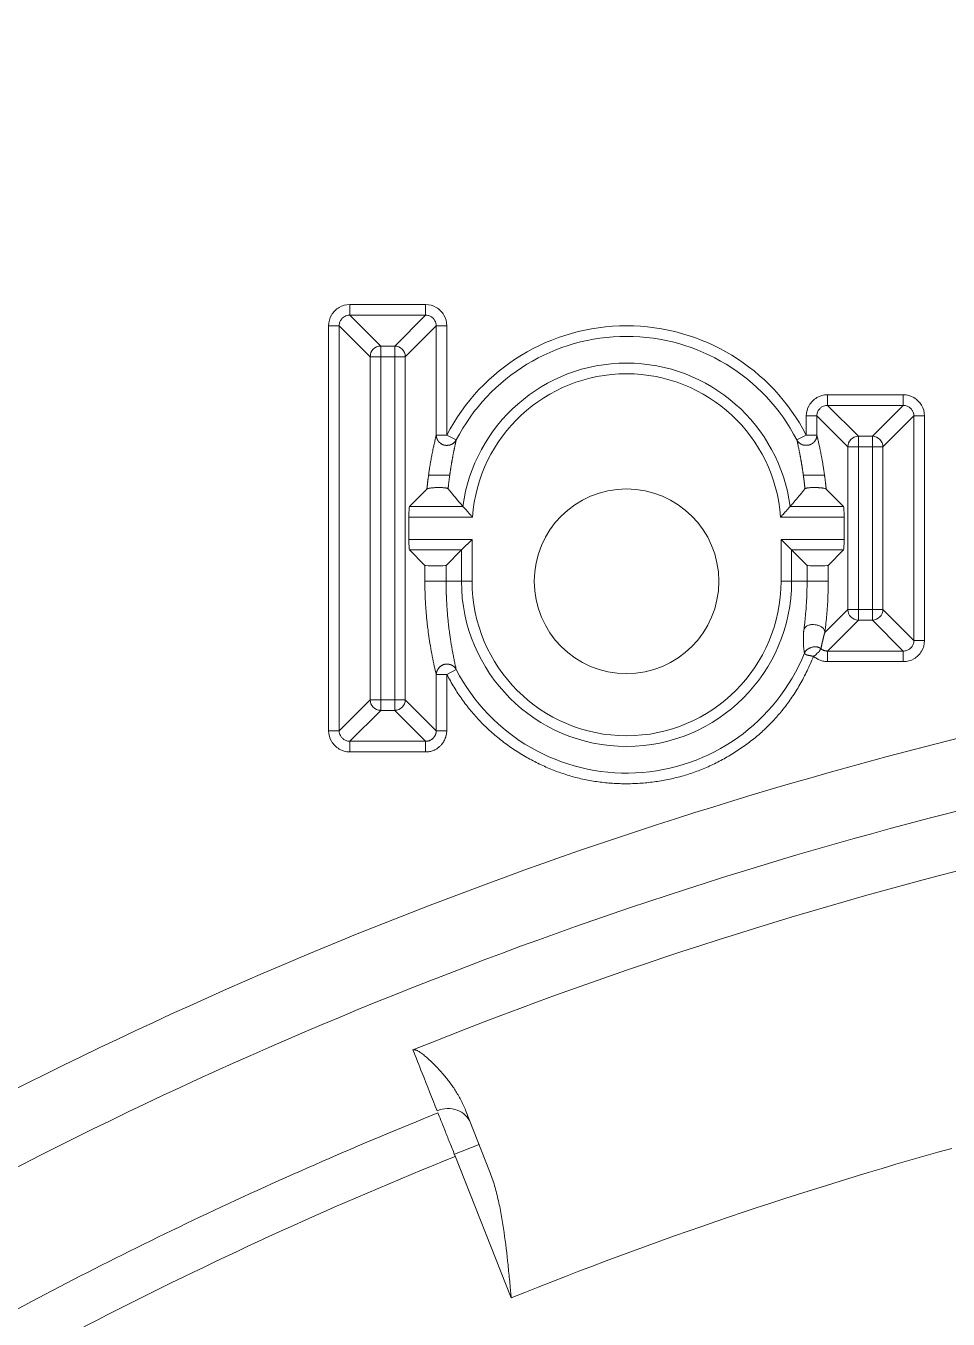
# Model space of a CAD drawing. Header units: millimetres. Extents: x 559 to 1112, y 323 to 643.
# Drawn here: x 680.6 to 698.08, y 559.69 to 584.2 of the extents above; entities that cross this region are included whole.
import ezdxf

# ---------------------------------------------------------------- set-up
doc = ezdxf.new("R2010")
doc.units = ezdxf.units.MM
doc.layers.add('core', color=7, linetype='Continuous', lineweight=20)

msp = doc.modelspace()

# ---------------------------------------------------------------- linework, layer by layer
at = {"layer": 'core', "lineweight": 13}
for p, q in [((686.738, 578.918), (686.738, 578.718)), ((688.175, 578.918), (686.738, 578.918)), ((686.738, 578.718), (687.324, 578.131)), ((686.738, 578.718), (688.175, 578.718)), ((687.589, 578.131), (688.175, 578.718)), ((686.336, 578.517), (686.336, 570.842)), ((687.123, 577.93), (686.537, 578.517)), ((686.537, 570.842), (686.537, 578.517)), ((688.376, 578.517), (687.79, 577.93)), ((688.376, 578.517), (688.376, 576.445)), ((688.577, 578.517), (688.376, 578.517)), ((688.577, 576.445), (688.577, 578.517)), ((687.324, 577.93), (687.324, 578.131)), ((687.589, 578.131), (687.324, 578.131)), ((687.589, 577.93), (687.589, 578.131)), ((687.123, 577.93), (687.324, 577.93)), ((687.123, 577.93), (687.123, 571.428)), ((687.324, 577.93), (687.589, 577.93)), ((687.324, 571.428), (687.324, 577.93)), ((687.589, 577.93), (687.79, 577.93)), ((687.589, 577.93), (687.589, 571.428)), ((687.79, 571.428), (687.79, 577.93)), ((695.792, 577.208), (695.792, 577.007)), ((697.229, 577.208), (695.792, 577.208)), ((695.792, 577.007), (696.378, 576.421)), ((695.792, 577.007), (697.229, 577.007)), ((696.643, 576.421), (697.229, 577.007)), ((695.39, 576.806), (695.39, 576.445)), ((696.177, 576.22), (695.591, 576.806)), ((695.591, 576.445), (695.591, 576.806)), ((697.43, 576.806), (696.844, 576.22)), ((697.43, 576.806), (697.43, 572.552)), ((697.631, 576.806), (697.43, 576.806)), ((697.631, 572.552), (697.631, 576.806)), ((688.577, 576.445), (688.376, 576.445)), ((688.755, 576.352), (688.577, 576.445)), ((695.211, 576.352), (695.39, 576.445)), ((695.591, 576.445), (695.39, 576.445)), ((696.378, 576.22), (696.378, 576.421)), ((696.643, 576.421), (696.378, 576.421)), ((696.643, 576.22), (696.643, 576.421)), ((696.177, 576.22), (696.378, 576.22)), ((696.177, 576.22), (696.177, 573.139)), ((696.378, 573.139), (696.378, 576.22)), ((696.378, 576.22), (696.643, 576.22)), ((696.643, 576.22), (696.643, 573.139)), ((696.643, 576.22), (696.844, 576.22)), ((696.844, 573.139), (696.844, 576.22)), ((687.869, 575.092), (688.199, 575.422)), ((696.098, 575.092), (695.768, 575.422)), ((688.882, 575.092), (687.869, 575.092)), ((696.098, 575.092), (695.085, 575.092)), ((687.859, 574.891), (689.063, 574.891)), ((687.859, 574.468), (687.859, 574.891)), ((694.903, 574.891), (696.108, 574.891)), ((696.108, 574.468), (696.108, 574.891)), ((689.056, 574.468), (687.859, 574.468)), ((688.855, 574.267), (689.056, 574.468)), ((689.056, 574.468), (689.056, 573.673)), ((694.911, 573.673), (694.911, 574.468)), ((694.911, 574.468), (695.112, 574.267)), ((696.108, 574.468), (694.911, 574.468)), ((687.869, 574.267), (688.855, 574.267)), ((687.869, 574.267), (688.161, 573.975)), ((688.855, 574.267), (688.563, 573.975)), ((688.855, 574.267), (688.855, 573.673)), ((695.112, 573.673), (695.112, 574.267)), ((695.112, 574.267), (695.404, 573.975)), ((695.112, 574.267), (696.098, 574.267)), ((696.098, 574.267), (695.806, 573.975)), ((688.161, 573.975), (688.161, 573.673)), ((688.563, 573.673), (688.563, 573.975)), ((695.404, 573.975), (695.404, 573.673)), ((695.806, 573.673), (695.806, 573.975)), ((688.855, 573.673), (688.563, 573.673)), ((689.056, 573.673), (688.855, 573.673)), ((695.112, 573.673), (694.911, 573.673)), ((695.404, 573.673), (695.112, 573.673)), ((695.741, 572.702), (696.177, 573.139)), ((696.378, 573.139), (696.177, 573.139)), ((696.643, 573.139), (696.378, 573.139)), ((696.378, 573.139), (696.378, 572.938)), ((696.643, 573.139), (696.844, 573.139)), ((696.643, 573.139), (696.643, 572.938)), ((696.844, 573.139), (697.43, 572.552)), ((696.378, 572.938), (695.792, 572.351)), ((696.378, 572.938), (696.643, 572.938)), ((697.229, 572.351), (696.643, 572.938)), ((697.229, 572.351), (695.792, 572.351)), ((697.229, 572.15), (697.229, 572.351)), ((695.792, 572.15), (697.229, 572.15)), ((688.376, 571.908), (688.376, 570.842)), ((688.577, 571.908), (688.376, 571.908)), ((688.755, 572), (688.577, 571.908)), ((688.577, 570.842), (688.577, 571.908)), ((686.537, 570.842), (687.123, 571.428)), ((687.324, 571.428), (687.123, 571.428)), ((687.589, 571.428), (687.324, 571.428)), ((687.324, 571.227), (687.324, 571.428)), ((687.589, 571.428), (687.79, 571.428)), ((687.589, 571.428), (687.589, 571.227)), ((687.79, 571.428), (688.376, 570.842)), ((687.324, 571.227), (686.738, 570.641)), ((687.324, 571.227), (687.589, 571.227)), ((688.175, 570.641), (687.589, 571.227)), ((686.336, 570.842), (686.537, 570.842)), ((686.738, 570.641), (688.175, 570.641)), ((688.376, 570.842), (688.577, 570.842)), ((686.738, 570.44), (688.175, 570.44)), ((689.388, 562.494), (688.932, 563.647)), ((689.188, 562.999), (688.72, 562.814)), ((689.797, 560.092), (688.728, 562.794))]:
    msp.add_line(p, q, dxfattribs=at)
msp.add_circle((691.983, 573.673), 1.75, dxfattribs=at)
for centre, radius, start, end in [((719.145, 493.318), 100.6, 102.90589, 234.03401), ((719.145, 493.318), 100.175, 102.90589, 234.02621), ((719.145, 493.318), 99.403, 102.30628, 234.05643), ((719.145, 493.318), 99.101, 102.30628, 234.08425), ((719.145, 493.318), 99.011, 102.22118, 234.09442), ((691.983, 574.679), 3.837, 27.3962, 152.6038), ((691.983, 574.679), 3.636, 27.3969, 152.6038), ((691.983, 574.679), 3.129, 7.5744, 172.4256), ((691.983, 574.679), 2.928, 4.1421, 175.8579), ((691.983, 573.673), 3.129, 180, 360), ((691.983, 573.673), 2.928, 180, 0), ((691.983, 573.673), 3.636, 207.3962, 338.0264), ((719.145, 487.282), 85.99, 102.44405, 118.64382), ((719.145, 487.282), 84.657, 103.18186, 119.11912), ((719.145, 487.282), 83.558, 103.99367, 111.93272), ((719.145, 487.282), 81.386, 111.93998, 122.1306), ((719.145, 487.282), 78.503, 105.51098, 111.95309)]:
    msp.add_arc(centre, radius, start, end, dxfattribs=at)
for centre, major_axis, ratio, start_param, end_param in [((687.324, 577.93), (-0.142, -0.142), 0.997265, 3.92836, 5.496418), ((687.589, 577.93), (-0.142, 0.142), 0.997265, 3.92836, 5.496418), ((696.378, 576.22), (-0.142, -0.142), 0.997265, 3.92836, 5.496418), ((696.643, 576.22), (-0.142, 0.142), 0.997265, 3.92836, 5.496418), ((687.869, 574.891), (0, 0.201), 0.052408, 0.05236, 1.570796), ((696.097, 574.891), (0, 0.201), 0.052408, 4.712389, 6.230825), ((687.869, 574.468), (0, 0.201), 0.052408, 1.570796, 3.089233), ((696.097, 574.468), (0, 0.201), 0.052408, 3.193953, 4.712389), ((688.362, 573.975), (0.201, 0), 0.052408, 3.193953, 6.230825), ((695.605, 573.975), (0.201, 0), 0.052408, 3.193953, 6.230825), ((696.378, 573.139), (0.142, -0.142), 0.997265, 3.92836, 5.496418), ((696.643, 573.139), (0.142, 0.142), 0.997265, 3.92836, 5.496418), ((687.324, 571.428), (0.142, -0.142), 0.997265, 3.92836, 5.496418), ((687.589, 571.428), (0.142, 0.142), 0.997265, 3.92836, 5.496418), ((688.557, 563.227), (-0.468, -0.185), 0.882944, 3.141581, 4.717761)]:
    msp.add_ellipse(centre, major_axis=major_axis, ratio=ratio, start_param=start_param, end_param=end_param, dxfattribs=at)
for points, degree in [([(686.336, 578.517), (686.336, 578.593), (686.373, 578.725), (686.529, 578.881), (686.661, 578.918), (686.738, 578.918)], 3), ([(688.175, 578.918), (688.251, 578.918), (688.384, 578.881), (688.539, 578.726), (688.577, 578.593), (688.577, 578.517)], 3), ([(695.39, 576.806), (695.39, 576.883), (695.427, 577.015), (695.583, 577.17), (695.715, 577.208), (695.792, 577.208)], 3), ([(697.229, 577.208), (697.305, 577.208), (697.438, 577.171), (697.593, 577.015), (697.631, 576.883), (697.631, 576.806)], 3), ([(688.199, 575.422), (688.212, 575.552), (688.231, 575.685)], 2), ([(695.736, 575.683), (695.754, 575.552), (695.768, 575.422)], 2), ([(688.601, 575.427), (688.691, 575.315), (688.784, 575.203), (688.882, 575.092)], 3), ([(695.085, 575.092), (695.117, 575.129), (695.181, 575.203), (695.274, 575.314), (695.335, 575.389), (695.365, 575.427)], 3), ([(688.563, 573.673), (688.561, 573.673), (688.548, 573.673), (688.5, 573.673), (688.432, 573.673), (688.362, 573.673), (688.291, 573.673), (688.224, 573.673), (688.174, 573.673), (688.162, 573.673), (688.161, 573.673)], 3), ([(695.792, 572.15), (695.792, 572.176), (695.792, 572.225), (695.792, 572.29), (695.792, 572.338), (695.792, 572.35), (695.792, 572.351)], 3), ([(697.631, 572.552), (697.631, 572.476), (697.593, 572.343), (697.438, 572.188), (697.306, 572.15), (697.229, 572.15)], 3), ([(695.527, 572.25), (695.545, 572.236), (695.584, 572.209), (695.651, 572.177), (695.722, 572.156), (695.769, 572.15), (695.792, 572.15)], 3), ([(686.738, 570.44), (686.661, 570.44), (686.529, 570.478), (686.373, 570.633), (686.336, 570.765), (686.336, 570.842)], 3), ([(688.407, 563.599), (686.933, 563.005), (684.019, 561.732), (679.766, 559.573), (675.646, 557.171), (671.671, 554.535), (667.856, 551.672), (664.213, 548.594), (660.754, 545.31), (657.492, 541.83), (654.436, 538.168), (651.598, 534.335), (648.986, 530.344), (646.61, 526.209), (644.477, 521.943), (642.595, 517.56), (640.97, 513.076), (640.062, 510.029), (639.652, 508.493)], 3)]:
    msp.add_open_spline(points, degree=degree, dxfattribs=at)
for points, degree, knots in [([(686.537, 578.517), (686.537, 578.53), (686.54, 578.565), (686.56, 578.617), (686.597, 578.664), (686.64, 578.695), (686.684, 578.712), (686.717, 578.717), (686.734, 578.718), (686.738, 578.718)], 3, [0, 0, 0, 0, 0.128197, 0.333443, 0.521283, 0.688955, 0.836045, 0.965439, 1, 1, 1, 1]), ([(688.175, 578.718), (688.189, 578.718), (688.224, 578.714), (688.276, 578.694), (688.323, 578.657), (688.353, 578.614), (688.37, 578.57), (688.375, 578.538), (688.376, 578.52), (688.376, 578.517)], 3, [0, 0, 0, 0, 0.128197, 0.333443, 0.521283, 0.688955, 0.836045, 0.965439, 1, 1, 1, 1]), ([(695.591, 576.806), (695.591, 576.82), (695.594, 576.855), (695.614, 576.907), (695.651, 576.954), (695.694, 576.985), (695.738, 577.002), (695.771, 577.007), (695.788, 577.007), (695.792, 577.007)], 3, [0, 0, 0, 0, 0.128197, 0.333443, 0.521283, 0.688955, 0.836045, 0.965439, 1, 1, 1, 1]), ([(697.229, 577.007), (697.243, 577.007), (697.278, 577.004), (697.33, 576.984), (697.377, 576.947), (697.407, 576.904), (697.424, 576.86), (697.429, 576.827), (697.43, 576.81), (697.43, 576.806)], 3, [0, 0, 0, 0, 0.128197, 0.333443, 0.521283, 0.688955, 0.836045, 0.965439, 1, 1, 1, 1]), ([(688.376, 576.445), (688.375, 576.44), (688.372, 576.429), (688.367, 576.41), (688.361, 576.385), (688.354, 576.354), (688.346, 576.316), (688.334, 576.264), (688.318, 576.19), (688.3, 576.102), (688.281, 576.003), (688.267, 575.921), (688.255, 575.85), (688.248, 575.803), (688.241, 575.76), (688.236, 575.721), (688.232, 575.697), (688.231, 575.685)], 3, [0, 0, 0, 0, 0.02295, 0.05477, 0.095461, 0.145023, 0.203458, 0.270767, 0.384028, 0.526991, 0.637978, 0.770235, 0.827446, 0.879028, 0.924981, 0.965305, 1, 1, 1, 1]), ([(688.376, 576.445), (688.376, 576.442), (688.376, 576.438), (688.377, 576.431), (688.377, 576.424), (688.378, 576.417), (688.379, 576.411), (688.381, 576.405), (688.382, 576.399), (688.384, 576.393), (688.385, 576.387), (688.387, 576.381), (688.389, 576.376), (688.392, 576.37), (688.394, 576.365), (688.396, 576.36), (688.399, 576.356), (688.401, 576.351), (688.404, 576.347), (688.407, 576.342), (688.409, 576.338), (688.412, 576.335), (688.415, 576.331), (688.417, 576.327), (688.42, 576.324), (688.423, 576.32), (688.425, 576.317), (688.428, 576.314), (688.431, 576.312), (688.433, 576.309), (688.436, 576.306), (688.438, 576.304), (688.441, 576.302), (688.443, 576.299), (688.446, 576.297), (688.448, 576.295), (688.453, 576.291), (688.462, 576.285), (688.473, 576.277), (688.484, 576.271), (688.494, 576.266), (688.502, 576.262), (688.51, 576.259), (688.516, 576.257), (688.522, 576.256), (688.526, 576.255), (688.529, 576.254), (688.531, 576.253), (688.533, 576.253), (688.536, 576.253), (688.538, 576.252), (688.54, 576.252), (688.542, 576.252), (688.544, 576.251), (688.546, 576.251), (688.547, 576.251), (688.549, 576.251), (688.551, 576.251), (688.552, 576.251), (688.554, 576.251), (688.555, 576.251), (688.555, 576.251), (688.556, 576.251), (688.557, 576.25), (688.558, 576.25), (688.56, 576.25), (688.561, 576.249), (688.562, 576.249), (688.564, 576.248), (688.565, 576.248), (688.567, 576.247), (688.568, 576.246), (688.57, 576.246), (688.572, 576.245), (688.574, 576.245), (688.575, 576.245), (688.576, 576.245), (688.577, 576.245), (688.578, 576.245)], 3, [0, 0, 0, 0, 0.021779, 0.043181, 0.064205, 0.08485, 0.105116, 0.125001, 0.144505, 0.163627, 0.182367, 0.200723, 0.218696, 0.236285, 0.253489, 0.270308, 0.286743, 0.302791, 0.318454, 0.333731, 0.348623, 0.363128, 0.377248, 0.390982, 0.40433, 0.417293, 0.429871, 0.442064, 0.453872, 0.465297, 0.476338, 0.486996, 0.497272, 0.507166, 0.51668, 0.525814, 0.534569, 0.580544, 0.622135, 0.659364, 0.692263, 0.720883, 0.745294, 0.765603, 0.781992, 0.794797, 0.802876, 0.810602, 0.81799, 0.825058, 0.831825, 0.838312, 0.844545, 0.85055, 0.856357, 0.862, 0.867514, 0.872937, 0.878311, 0.883675, 0.885727, 0.888097, 0.890976, 0.89447, 0.898639, 0.903516, 0.909121, 0.915469, 0.922569, 0.930425, 0.939045, 0.953343, 0.965612, 0.97588, 0.984208, 0.990732, 0.995763, 1, 1, 1, 1]), ([(688.578, 576.245), (688.578, 576.245), (688.578, 576.245), (688.579, 576.245), (688.579, 576.245), (688.58, 576.245), (688.58, 576.245), (688.581, 576.245), (688.581, 576.245), (688.582, 576.245), (688.583, 576.246), (688.584, 576.246), (688.584, 576.246), (688.585, 576.247), (688.586, 576.247), (688.588, 576.248), (688.59, 576.249), (688.593, 576.25), (688.596, 576.251), (688.598, 576.251), (688.6, 576.252), (688.603, 576.252), (688.605, 576.251), (688.608, 576.251), (688.61, 576.251), (688.612, 576.251), (688.614, 576.251), (688.616, 576.251), (688.62, 576.252), (688.624, 576.253), (688.629, 576.254), (688.636, 576.256), (688.643, 576.258), (688.651, 576.261), (688.659, 576.265), (688.668, 576.269), (688.677, 576.274), (688.687, 576.279), (688.696, 576.285), (688.705, 576.292), (688.714, 576.3), (688.723, 576.309), (688.732, 576.318), (688.74, 576.329), (688.748, 576.34), (688.753, 576.348), (688.755, 576.352)], 3, [0, 0, 0, 0, 0.001859, 0.004016, 0.006721, 0.010103, 0.014227, 0.019127, 0.024824, 0.031329, 0.038649, 0.046791, 0.055756, 0.065547, 0.076165, 0.087611, 0.116448, 0.137763, 0.152571, 0.159776, 0.168387, 0.178895, 0.191511, 0.20802, 0.221547, 0.232215, 0.240146, 0.252777, 0.267573, 0.285802, 0.30816, 0.335036, 0.366663, 0.403193, 0.44153, 0.482081, 0.524807, 0.569665, 0.616611, 0.665596, 0.716574, 0.769501, 0.824336, 0.881046, 0.939605, 1, 1, 1, 1]), ([(688.755, 576.352), (688.754, 576.346), (688.751, 576.332), (688.746, 576.312), (688.741, 576.292), (688.737, 576.271), (688.733, 576.251), (688.728, 576.231), (688.724, 576.211), (688.72, 576.191), (688.716, 576.17), (688.711, 576.15), (688.707, 576.13), (688.703, 576.11), (688.699, 576.089), (688.695, 576.069), (688.692, 576.049), (688.688, 576.029), (688.684, 576.008), (688.68, 575.988), (688.677, 575.968), (688.673, 575.948), (688.67, 575.927), (688.666, 575.907), (688.663, 575.887), (688.66, 575.867), (688.656, 575.846), (688.653, 575.826), (688.65, 575.806), (688.647, 575.786), (688.644, 575.765), (688.641, 575.745), (688.638, 575.725), (688.635, 575.704), (688.633, 575.691), (688.632, 575.684)], 3, [0, 0, 0, 0, 0.037056, 0.073686, 0.109891, 0.145671, 0.181027, 0.215959, 0.250466, 0.284549, 0.318209, 0.351446, 0.38426, 0.416651, 0.44862, 0.480167, 0.511293, 0.541997, 0.572281, 0.602144, 0.631588, 0.660612, 0.689216, 0.717403, 0.745171, 0.772523, 0.799457, 0.825975, 0.852077, 0.877764, 0.903037, 0.927896, 0.952343, 0.976377, 1, 1, 1, 1]), ([(695.334, 575.684), (695.334, 575.69), (695.332, 575.701), (695.33, 575.718), (695.327, 575.735), (695.325, 575.751), (695.322, 575.768), (695.32, 575.785), (695.317, 575.802), (695.315, 575.819), (695.312, 575.836), (695.309, 575.853), (695.306, 575.87), (695.304, 575.886), (695.301, 575.903), (695.298, 575.92), (695.295, 575.937), (695.292, 575.954), (695.289, 575.971), (695.286, 575.988), (695.283, 576.005), (695.28, 576.022), (695.277, 576.039), (695.272, 576.063), (695.266, 576.096), (695.258, 576.138), (695.249, 576.182), (695.239, 576.226), (695.232, 576.26), (695.228, 576.282), (695.225, 576.296), (695.221, 576.312), (695.217, 576.33), (695.213, 576.345), (695.211, 576.352)], 3, [0, 0, 0, 0, 0.019557, 0.039411, 0.059564, 0.080016, 0.100768, 0.121819, 0.143171, 0.164823, 0.186777, 0.209031, 0.231588, 0.254447, 0.277608, 0.301073, 0.32484, 0.34891, 0.373285, 0.397963, 0.422945, 0.448232, 0.473824, 0.49972, 0.561243, 0.627931, 0.699788, 0.778399, 0.84988, 0.874809, 0.899829, 0.924939, 0.963387, 1, 1, 1, 1]), ([(695.211, 576.352), (695.212, 576.351), (695.214, 576.347), (695.217, 576.342), (695.22, 576.337), (695.223, 576.332), (695.227, 576.328), (695.23, 576.323), (695.234, 576.319), (695.237, 576.315), (695.243, 576.308), (695.254, 576.298), (695.267, 576.288), (695.278, 576.281), (695.285, 576.276), (695.293, 576.272), (695.3, 576.268), (695.307, 576.265), (695.312, 576.263), (695.317, 576.261), (695.321, 576.259), (695.325, 576.258), (695.329, 576.257), (695.333, 576.256), (695.337, 576.255), (695.341, 576.254), (695.345, 576.253), (695.348, 576.253), (695.352, 576.252), (695.356, 576.252), (695.36, 576.251), (695.364, 576.251), (695.368, 576.251), (695.373, 576.251), (695.38, 576.251), (695.389, 576.251), (695.398, 576.252), (695.406, 576.252), (695.415, 576.253), (695.425, 576.254), (695.434, 576.255), (695.44, 576.256), (695.443, 576.256)], 3, [0, 0, 0, 0, 0.021759, 0.043266, 0.064542, 0.085604, 0.106467, 0.127145, 0.147648, 0.167985, 0.188163, 0.250345, 0.337172, 0.368248, 0.399078, 0.429672, 0.460044, 0.490207, 0.507739, 0.524696, 0.541136, 0.55711, 0.572668, 0.587861, 0.602747, 0.617388, 0.631856, 0.646234, 0.660616, 0.67511, 0.689832, 0.70491, 0.720481, 0.736687, 0.768013, 0.79907, 0.830255, 0.86194, 0.894467, 0.928145, 0.963244, 1, 1, 1, 1]), ([(695.443, 576.256), (695.444, 576.256), (695.448, 576.258), (695.453, 576.259), (695.457, 576.261), (695.462, 576.263), (695.467, 576.265), (695.472, 576.267), (695.477, 576.269), (695.481, 576.272), (695.486, 576.274), (695.491, 576.277), (695.502, 576.283), (695.52, 576.296), (695.538, 576.313), (695.55, 576.327), (695.557, 576.337), (695.564, 576.347), (695.57, 576.357), (695.575, 576.368), (695.579, 576.38), (695.583, 576.392), (695.587, 576.405), (695.589, 576.418), (695.59, 576.431), (695.591, 576.44), (695.591, 576.445)], 3, [0, 0, 0, 0, 0.020145, 0.040342, 0.06057, 0.080803, 0.101018, 0.12119, 0.141296, 0.161312, 0.181216, 0.200987, 0.220605, 0.333384, 0.461402, 0.506929, 0.553162, 0.60008, 0.647669, 0.695922, 0.744841, 0.794435, 0.844721, 0.895724, 0.947472, 1, 1, 1, 1]), ([(695.736, 575.683), (695.735, 575.689), (695.733, 575.703), (695.73, 575.725), (695.727, 575.749), (695.723, 575.775), (695.719, 575.803), (695.714, 575.832), (695.709, 575.863), (695.702, 575.907), (695.692, 575.963), (695.681, 576.027), (695.666, 576.104), (695.649, 576.186), (695.632, 576.266), (695.618, 576.33), (695.607, 576.379), (695.598, 576.416), (695.593, 576.436), (695.591, 576.445)], 3, [0, 0, 0, 0, 0.019967, 0.042325, 0.067075, 0.094216, 0.123748, 0.155672, 0.189986, 0.226691, 0.306651, 0.387557, 0.469408, 0.6053, 0.727613, 0.820839, 0.89731, 0.957029, 1, 1, 1, 1]), ([(688.231, 575.685), (688.231, 575.685), (688.232, 575.685), (688.233, 575.685), (688.235, 575.685), (688.236, 575.685), (688.238, 575.684), (688.24, 575.684), (688.243, 575.684), (688.246, 575.684), (688.252, 575.684), (688.259, 575.684), (688.268, 575.684), (688.277, 575.684), (688.289, 575.684), (688.304, 575.684), (688.324, 575.684), (688.344, 575.684), (688.364, 575.684), (688.384, 575.684), (688.403, 575.684), (688.421, 575.684), (688.438, 575.684), (688.453, 575.684), (688.467, 575.684), (688.48, 575.684), (688.494, 575.684), (688.505, 575.684), (688.516, 575.684), (688.525, 575.684), (688.534, 575.684), (688.543, 575.684), (688.551, 575.684), (688.56, 575.684), (688.568, 575.684), (688.575, 575.684), (688.583, 575.684), (688.59, 575.684), (688.597, 575.684), (688.604, 575.684), (688.61, 575.684), (688.616, 575.684), (688.621, 575.684), (688.626, 575.684), (688.629, 575.684), (688.631, 575.684), (688.632, 575.684)], 3, [0, 0, 0, 0, 0.016064, 0.032068, 0.048012, 0.063897, 0.07972, 0.09105, 0.107597, 0.129359, 0.156332, 0.1965, 0.233087, 0.266098, 0.295538, 0.347571, 0.393132, 0.432996, 0.467283, 0.496165, 0.519928, 0.537218, 0.55243, 0.566016, 0.576917, 0.588119, 0.600171, 0.613555, 0.624182, 0.635578, 0.647882, 0.661204, 0.675624, 0.691193, 0.707917, 0.725798, 0.744783, 0.765612, 0.788299, 0.812861, 0.839303, 0.867634, 0.897859, 0.929988, 0.964031, 1, 1, 1, 1]), ([(688.632, 575.684), (688.631, 575.678), (688.63, 575.667), (688.627, 575.65), (688.625, 575.633), (688.623, 575.616), (688.621, 575.598), (688.619, 575.581), (688.616, 575.564), (688.614, 575.547), (688.612, 575.53), (688.61, 575.513), (688.608, 575.496), (688.607, 575.479), (688.605, 575.461), (688.603, 575.444), (688.602, 575.433), (688.601, 575.427)], 3, [0, 0, 0, 0, 0.074526, 0.147919, 0.220179, 0.291311, 0.361315, 0.430194, 0.497952, 0.564591, 0.630114, 0.694523, 0.757824, 0.820018, 0.881109, 0.941102, 1, 1, 1, 1]), ([(695.365, 575.427), (695.365, 575.432), (695.364, 575.441), (695.362, 575.456), (695.361, 575.47), (695.359, 575.484), (695.358, 575.498), (695.356, 575.513), (695.354, 575.527), (695.353, 575.541), (695.351, 575.556), (695.349, 575.57), (695.348, 575.584), (695.346, 575.598), (695.344, 575.613), (695.342, 575.627), (695.34, 575.641), (695.338, 575.655), (695.336, 575.67), (695.335, 575.679), (695.334, 575.684)], 3, [0, 0, 0, 0, 0.048993, 0.098747, 0.149264, 0.200548, 0.252599, 0.305421, 0.359014, 0.413382, 0.468526, 0.524447, 0.581148, 0.638629, 0.696893, 0.755941, 0.815774, 0.876394, 0.937803, 1, 1, 1, 1]), ([(695.335, 575.684), (695.335, 575.684), (695.336, 575.684), (695.337, 575.684), (695.339, 575.684), (695.341, 575.684), (695.343, 575.684), (695.345, 575.684), (695.348, 575.684), (695.35, 575.684), (695.353, 575.684), (695.356, 575.684), (695.359, 575.684), (695.362, 575.684), (695.365, 575.684), (695.368, 575.684), (695.371, 575.684), (695.375, 575.684), (695.378, 575.684), (695.381, 575.684), (695.385, 575.684), (695.388, 575.684), (695.394, 575.684), (695.403, 575.684), (695.417, 575.684), (695.431, 575.684), (695.445, 575.684), (695.458, 575.684), (695.469, 575.684), (695.478, 575.684), (695.486, 575.684), (695.495, 575.684), (695.504, 575.684), (695.515, 575.684), (695.529, 575.684), (695.545, 575.684), (695.561, 575.684), (695.575, 575.684), (695.589, 575.684), (695.603, 575.684), (695.617, 575.684), (695.632, 575.684), (695.648, 575.684), (695.664, 575.684), (695.68, 575.684), (695.696, 575.684), (695.709, 575.684), (695.72, 575.684), (695.727, 575.684), (695.732, 575.684), (695.735, 575.684), (695.736, 575.683), (695.736, 575.683)], 3, [0, 0, 0, 0, 0.017664, 0.034856, 0.051574, 0.067822, 0.0836, 0.098909, 0.113752, 0.12813, 0.142042, 0.155491, 0.168477, 0.181001, 0.193064, 0.204667, 0.21581, 0.226496, 0.236725, 0.246501, 0.255825, 0.264698, 0.273125, 0.301175, 0.326183, 0.348202, 0.367502, 0.384541, 0.393504, 0.401832, 0.409652, 0.417112, 0.424372, 0.431599, 0.444956, 0.459989, 0.477139, 0.493359, 0.511671, 0.532193, 0.555004, 0.580165, 0.614675, 0.654503, 0.699683, 0.748509, 0.808688, 0.861913, 0.907678, 0.945951, 0.976724, 1, 1, 1, 1]), ([(688.601, 575.427), (688.599, 575.429), (688.595, 575.432), (688.584, 575.436), (688.58, 575.437), (688.569, 575.439), (688.564, 575.44), (688.549, 575.443), (688.541, 575.444), (688.527, 575.446), (688.521, 575.446), (688.509, 575.447), (688.503, 575.448), (688.488, 575.449), (688.48, 575.449), (688.466, 575.45), (688.46, 575.45), (688.45, 575.45), (688.444, 575.45), (688.432, 575.45), (688.426, 575.451), (688.414, 575.45), (688.409, 575.45), (688.397, 575.45), (688.392, 575.45), (688.382, 575.45), (688.377, 575.45), (688.363, 575.449), (688.354, 575.449), (688.339, 575.448), (688.332, 575.447), (688.319, 575.446), (688.313, 575.446), (688.302, 575.444), (688.297, 575.444), (688.282, 575.442), (688.273, 575.441), (688.257, 575.439), (688.25, 575.438), (688.231, 575.434), (688.221, 575.432), (688.206, 575.427), (688.201, 575.424), (688.199, 575.422)], 3, [0, 0, 0, 0, 0.125, 0.125, 0.1875, 0.1875, 0.25, 0.25, 0.3125, 0.3125, 0.34375, 0.34375, 0.375, 0.375, 0.40625, 0.40625, 0.421875, 0.421875, 0.4375, 0.4375, 0.453125, 0.453125, 0.46875, 0.46875, 0.484375, 0.484375, 0.5, 0.5, 0.53125, 0.53125, 0.5625, 0.5625, 0.59375, 0.59375, 0.625, 0.625, 0.6875, 0.6875, 0.75, 0.75, 0.875, 0.875, 1, 1, 1, 1]), ([(695.768, 575.422), (695.765, 575.424), (695.76, 575.427), (695.745, 575.432), (695.735, 575.434), (695.716, 575.438), (695.709, 575.439), (695.697, 575.44), (695.693, 575.441), (695.684, 575.442), (695.68, 575.443), (695.67, 575.444), (695.664, 575.444), (695.653, 575.446), (695.647, 575.446), (695.634, 575.447), (695.627, 575.448), (695.615, 575.448), (695.611, 575.449), (695.602, 575.449), (695.598, 575.449), (695.588, 575.45), (695.583, 575.45), (695.573, 575.45), (695.567, 575.45), (695.556, 575.45), (695.55, 575.45), (695.538, 575.451), (695.532, 575.45), (695.52, 575.45), (695.515, 575.45), (695.504, 575.45), (695.499, 575.45), (695.485, 575.449), (695.477, 575.449), (695.462, 575.448), (695.456, 575.447), (695.444, 575.446), (695.439, 575.446), (695.424, 575.444), (695.416, 575.443), (695.402, 575.44), (695.397, 575.439), (695.387, 575.437), (695.382, 575.436), (695.372, 575.432), (695.367, 575.429), (695.365, 575.427)], 3, [0, 0, 0, 0, 0.125, 0.125, 0.25, 0.25, 0.3125, 0.3125, 0.34375, 0.34375, 0.375, 0.375, 0.40625, 0.40625, 0.4375, 0.4375, 0.46875, 0.46875, 0.484375, 0.484375, 0.5, 0.5, 0.515625, 0.515625, 0.53125, 0.53125, 0.546875, 0.546875, 0.5625, 0.5625, 0.578125, 0.578125, 0.59375, 0.59375, 0.625, 0.625, 0.65625, 0.65625, 0.6875, 0.6875, 0.75, 0.75, 0.8125, 0.8125, 0.875, 0.875, 1, 1, 1, 1]), ([(689.063, 574.891), (689.058, 574.896), (689.053, 574.902), (689.043, 574.913), (689.038, 574.918), (689.022, 574.935), (689.012, 574.946), (688.998, 574.962), (688.993, 574.967), (688.983, 574.978), (688.978, 574.983), (688.964, 574.999), (688.955, 575.009), (688.943, 575.023), (688.938, 575.028), (688.93, 575.037), (688.922, 575.046), (688.915, 575.054), (688.909, 575.061), (688.905, 575.065), (688.897, 575.075), (688.892, 575.08), (688.887, 575.086), (688.885, 575.088), (688.883, 575.09), (688.882, 575.091), (688.882, 575.092)], 3, [0, 0, 0, 0, 0.0625, 0.0625, 0.125, 0.125, 0.25, 0.25, 0.3125, 0.3125, 0.375, 0.375, 0.5, 0.5, 0.5625, 0.5625, 0.625, 0.6875, 0.6875, 0.75, 0.75, 0.875, 0.875, 0.9375, 0.9375, 1, 1, 1, 1]), ([(695.085, 575.092), (695.084, 575.091), (695.082, 575.088), (695.076, 575.082), (695.074, 575.08), (695.07, 575.075), (695.067, 575.072), (695.058, 575.062), (695.051, 575.054), (695.037, 575.037), (695.028, 575.028), (695.016, 575.014), (695.011, 575.009), (695.002, 574.999), (694.997, 574.994), (694.984, 574.978), (694.974, 574.968), (694.954, 574.946), (694.944, 574.935), (694.929, 574.919), (694.924, 574.913), (694.914, 574.902), (694.908, 574.896), (694.903, 574.891)], 3, [0, 0, 0, 0, 0.125, 0.125, 0.1875, 0.1875, 0.25, 0.25, 0.375, 0.375, 0.5, 0.5, 0.5625, 0.5625, 0.625, 0.625, 0.75, 0.75, 0.875, 0.875, 0.9375, 0.9375, 1, 1, 1, 1]), ([(688.161, 573.673), (688.161, 573.646), (688.161, 573.592), (688.162, 573.517), (688.164, 573.448), (688.167, 573.363), (688.172, 573.267), (688.178, 573.17), (688.184, 573.092), (688.191, 573.006), (688.199, 572.927), (688.207, 572.853), (688.218, 572.763), (688.234, 572.634), (688.263, 572.449), (688.299, 572.252), (688.339, 572.062), (688.365, 571.954), (688.376, 571.908)], 3, [0, 0, 0, 0, 0.015625, 0.03125, 0.046875, 0.0625, 0.09375, 0.125, 0.15625, 0.1875, 0.25, 0.3125, 0.375, 0.5, 0.625, 0.75, 0.875, 1, 1, 1, 1]), ([(688.563, 573.673), (688.563, 573.67), (688.563, 573.664), (688.563, 573.655), (688.563, 573.646), (688.563, 573.636), (688.563, 573.627), (688.563, 573.618), (688.563, 573.609), (688.563, 573.6), (688.563, 573.591), (688.563, 573.582), (688.563, 573.573), (688.563, 573.564), (688.564, 573.555), (688.564, 573.546), (688.564, 573.537), (688.564, 573.528), (688.564, 573.519), (688.565, 573.51), (688.565, 573.501), (688.565, 573.492), (688.565, 573.483), (688.565, 573.475), (688.566, 573.466), (688.566, 573.457), (688.566, 573.448), (688.567, 573.439), (688.567, 573.431), (688.567, 573.422), (688.567, 573.413), (688.568, 573.405), (688.568, 573.396), (688.568, 573.387), (688.569, 573.379), (688.569, 573.37), (688.57, 573.362), (688.57, 573.353), (688.57, 573.344), (688.571, 573.336), (688.571, 573.327), (688.572, 573.311), (688.573, 573.287), (688.575, 573.256), (688.576, 573.225), (688.578, 573.193), (688.581, 573.161), (688.583, 573.129), (688.585, 573.097), (688.588, 573.063), (688.591, 573.028), (688.594, 572.993), (688.598, 572.958), (688.602, 572.914), (688.608, 572.862), (688.614, 572.804), (688.622, 572.747), (688.629, 572.694), (688.635, 572.646), (688.641, 572.603), (688.648, 572.56), (688.655, 572.517), (688.662, 572.473), (688.669, 572.43), (688.676, 572.387), (688.684, 572.344), (688.692, 572.301), (688.7, 572.258), (688.709, 572.215), (688.718, 572.172), (688.727, 572.129), (688.736, 572.086), (688.745, 572.043), (688.752, 572.015), (688.755, 572)], 3, [0, 0, 0, 0, 0.002014, 0.004026, 0.006035, 0.008043, 0.010051, 0.012062, 0.014075, 0.016093, 0.018116, 0.020145, 0.022183, 0.02423, 0.026287, 0.028355, 0.030436, 0.032531, 0.034641, 0.036767, 0.03891, 0.041071, 0.043251, 0.045451, 0.047672, 0.049915, 0.052181, 0.05447, 0.056784, 0.059124, 0.06149, 0.063883, 0.066303, 0.068752, 0.07123, 0.073738, 0.076276, 0.078846, 0.081447, 0.08408, 0.086746, 0.089445, 0.099635, 0.11034, 0.121574, 0.133349, 0.145677, 0.158567, 0.172026, 0.186915, 0.202778, 0.219625, 0.237466, 0.256307, 0.288177, 0.321882, 0.35744, 0.394869, 0.424489, 0.455187, 0.486967, 0.519833, 0.55379, 0.588839, 0.624984, 0.662229, 0.700574, 0.740023, 0.780578, 0.822241, 0.865013, 0.908895, 0.953891, 1, 1, 1, 1]), ([(695.404, 573.673), (695.404, 573.657), (695.404, 573.623), (695.404, 573.56), (695.403, 573.487), (695.401, 573.412), (695.398, 573.346), (695.394, 573.284), (695.39, 573.206), (695.383, 573.115), (695.373, 573.012), (695.364, 572.916), (695.355, 572.829), (695.349, 572.778), (695.346, 572.755)], 3, [0, 0, 0, 0, 0.03125, 0.0625, 0.125, 0.1875, 0.25, 0.3125, 0.375, 0.5, 0.625, 0.75, 0.875, 1, 1, 1, 1]), ([(695.404, 573.673), (695.405, 573.673), (695.411, 573.673), (695.433, 573.673), (695.448, 573.673), (695.485, 573.673), (695.507, 573.673), (695.554, 573.673), (695.579, 573.673), (695.63, 573.673), (695.656, 573.673), (695.703, 573.673), (695.725, 573.673), (695.762, 573.673), (695.777, 573.673), (695.798, 573.673), (695.804, 573.673), (695.806, 573.673)], 3, [0, 0, 0, 0, 0.125, 0.125, 0.25, 0.25, 0.375, 0.375, 0.5, 0.5, 0.625, 0.625, 0.75, 0.75, 0.875, 0.875, 1, 1, 1, 1]), ([(695.741, 572.702), (695.745, 572.731), (695.752, 572.791), (695.763, 572.885), (695.773, 572.982), (695.782, 573.082), (695.789, 573.17), (695.794, 573.247), (695.798, 573.31), (695.8, 573.379), (695.803, 573.461), (695.804, 573.543), (695.805, 573.615), (695.806, 573.654), (695.806, 573.673)], 3, [0, 0, 0, 0, 0.125, 0.25, 0.375, 0.5, 0.625, 0.6875, 0.75, 0.8125, 0.875, 0.9375, 0.96875, 1, 1, 1, 1]), ([(695.346, 572.755), (695.348, 572.761), (695.352, 572.772), (695.363, 572.791), (695.381, 572.812), (695.407, 572.83), (695.436, 572.842), (695.468, 572.851), (695.508, 572.854), (695.561, 572.85), (695.626, 572.837), (695.674, 572.816), (695.706, 572.79), (695.725, 572.765), (695.737, 572.737), (695.74, 572.714), (695.741, 572.702)], 3, [0, 0, 0, 0, 0.03125, 0.0625, 0.125, 0.1875, 0.25, 0.3125, 0.375, 0.5, 0.625, 0.75, 0.8125, 0.875, 0.9375, 1, 1, 1, 1]), ([(695.346, 572.755), (695.346, 572.753), (695.345, 572.748), (695.343, 572.739), (695.34, 572.727), (695.338, 572.706), (695.338, 572.684), (695.337, 572.667), (695.337, 572.651), (695.337, 572.629), (695.336, 572.59), (695.335, 572.557), (695.336, 572.524), (695.337, 572.48), (695.34, 572.431), (695.344, 572.395), (695.347, 572.368), (695.35, 572.349), (695.352, 572.333), (695.354, 572.322), (695.355, 572.316), (695.355, 572.313)], 3, [0, 0, 0, 0, 0.007812, 0.015625, 0.03125, 0.0625, 0.09375, 0.125, 0.15625, 0.1875, 0.25, 0.3125, 0.375, 0.5, 0.625, 0.75, 0.8125, 0.875, 0.9375, 0.96875, 1, 1, 1, 1]), ([(695.741, 572.702), (695.74, 572.699), (695.737, 572.691), (695.734, 572.68), (695.731, 572.669), (695.728, 572.658), (695.725, 572.647), (695.722, 572.635), (695.719, 572.624), (695.716, 572.612), (695.713, 572.601), (695.711, 572.589), (695.708, 572.577), (695.705, 572.565), (695.702, 572.553), (695.7, 572.541), (695.697, 572.529), (695.694, 572.517), (695.692, 572.505), (695.689, 572.493), (695.686, 572.481), (695.684, 572.468), (695.681, 572.456), (695.678, 572.444), (695.675, 572.431), (695.672, 572.419), (695.669, 572.407), (695.667, 572.399), (695.666, 572.395)], 3, [0, 0, 0, 0, 0.022973, 0.047181, 0.072626, 0.099308, 0.127227, 0.156384, 0.18678, 0.218415, 0.25129, 0.285404, 0.320758, 0.357352, 0.395187, 0.434262, 0.474579, 0.516136, 0.558935, 0.602975, 0.648257, 0.69478, 0.742545, 0.791552, 0.841801, 0.893292, 0.946025, 1, 1, 1, 1]), ([(695.666, 572.395), (695.665, 572.396), (695.662, 572.398), (695.657, 572.402), (695.651, 572.405), (695.645, 572.409), (695.639, 572.413), (695.631, 572.417), (695.62, 572.422), (695.605, 572.427), (695.59, 572.431), (695.576, 572.433), (695.562, 572.433), (695.546, 572.433), (695.527, 572.431), (695.509, 572.427), (695.493, 572.422), (695.483, 572.418), (695.473, 572.415), (695.463, 572.411), (695.452, 572.406), (695.438, 572.399), (695.423, 572.39), (695.411, 572.382), (695.402, 572.375), (695.394, 572.368), (695.385, 572.359), (695.375, 572.348), (695.368, 572.338), (695.362, 572.329), (695.358, 572.32), (695.356, 572.315), (695.355, 572.313)], 3, [0, 0, 0, 0, 0.01495, 0.03141, 0.049398, 0.068935, 0.090045, 0.112756, 0.137107, 0.19396, 0.238513, 0.270329, 0.307369, 0.350781, 0.400815, 0.464528, 0.508345, 0.531915, 0.558973, 0.589482, 0.623314, 0.660274, 0.719213, 0.759035, 0.780895, 0.809948, 0.846938, 0.891541, 0.924668, 0.953672, 0.978772, 1, 1, 1, 1]), ([(695.615, 572.32), (695.616, 572.321), (695.617, 572.322), (695.62, 572.325), (695.623, 572.327), (695.626, 572.33), (695.63, 572.334), (695.633, 572.338), (695.636, 572.342), (695.639, 572.348), (695.643, 572.355), (695.646, 572.362), (695.649, 572.368), (695.651, 572.373), (695.655, 572.379), (695.659, 572.385), (695.662, 572.389), (695.665, 572.392), (695.666, 572.394), (695.666, 572.394), (695.666, 572.395)], 3, [0, 0, 0, 0, 0.021644, 0.046581, 0.074814, 0.106338, 0.141143, 0.179228, 0.220602, 0.265295, 0.345019, 0.414754, 0.474573, 0.524518, 0.601865, 0.69405, 0.800898, 0.867211, 0.933504, 1, 1, 1, 1]), ([(695.666, 572.395), (695.668, 572.393), (695.671, 572.391), (695.676, 572.387), (695.682, 572.383), (695.687, 572.38), (695.693, 572.377), (695.699, 572.374), (695.705, 572.371), (695.711, 572.368), (695.717, 572.365), (695.723, 572.363), (695.73, 572.361), (695.736, 572.359), (695.743, 572.357), (695.749, 572.356), (695.756, 572.354), (695.763, 572.353), (695.77, 572.352), (695.777, 572.352), (695.784, 572.351), (695.789, 572.351), (695.792, 572.351)], 3, [0, 0, 0, 0, 0.046962, 0.094237, 0.141827, 0.189732, 0.237954, 0.286493, 0.335352, 0.38453, 0.434029, 0.483851, 0.533996, 0.584465, 0.635259, 0.686379, 0.737826, 0.789601, 0.841705, 0.894139, 0.946904, 1, 1, 1, 1]), ([(697.43, 572.552), (697.43, 572.539), (697.426, 572.503), (697.407, 572.451), (697.37, 572.405), (697.326, 572.374), (697.282, 572.357), (697.25, 572.352), (697.233, 572.351), (697.229, 572.351)], 3, [0, 0, 0, 0, 0.128197, 0.333443, 0.521283, 0.688955, 0.836045, 0.965439, 1, 1, 1, 1]), ([(688.755, 572), (688.754, 572.002), (688.752, 572.006), (688.748, 572.012), (688.745, 572.018), (688.741, 572.023), (688.737, 572.028), (688.734, 572.033), (688.73, 572.037), (688.726, 572.041), (688.722, 572.045), (688.718, 572.049), (688.715, 572.053), (688.711, 572.056), (688.707, 572.059), (688.704, 572.062), (688.7, 572.065), (688.697, 572.067), (688.694, 572.07), (688.69, 572.072), (688.687, 572.074), (688.684, 572.076), (688.682, 572.077), (688.679, 572.079), (688.676, 572.08), (688.674, 572.082), (688.672, 572.083), (688.67, 572.084), (688.668, 572.085), (688.666, 572.086), (688.663, 572.087), (688.658, 572.089), (688.652, 572.091), (688.646, 572.094), (688.64, 572.095), (688.635, 572.097), (688.629, 572.098), (688.624, 572.099), (688.619, 572.1), (688.613, 572.101), (688.608, 572.102), (688.604, 572.103), (688.598, 572.103), (688.591, 572.104), (688.585, 572.104), (688.578, 572.104), (688.572, 572.104), (688.567, 572.104), (688.561, 572.104), (688.555, 572.103), (688.548, 572.102), (688.542, 572.101), (688.536, 572.1), (688.53, 572.098), (688.525, 572.097), (688.519, 572.095), (688.513, 572.093), (688.506, 572.09), (688.499, 572.087), (688.491, 572.083), (688.483, 572.079), (688.474, 572.074), (688.465, 572.068), (688.456, 572.061), (688.447, 572.053), (688.437, 572.044), (688.428, 572.034), (688.42, 572.024), (688.413, 572.014), (688.408, 572.005), (688.403, 571.996), (688.398, 571.988), (688.394, 571.979), (688.391, 571.971), (688.387, 571.963), (688.385, 571.955), (688.382, 571.948), (688.381, 571.94), (688.379, 571.933), (688.378, 571.926), (688.377, 571.92), (688.376, 571.914), (688.376, 571.91), (688.376, 571.908)], 3, [0, 0, 0, 0, 0.013265, 0.026173, 0.038723, 0.050914, 0.062748, 0.074223, 0.085341, 0.0961, 0.106501, 0.116544, 0.12623, 0.135559, 0.144532, 0.153148, 0.16141, 0.169316, 0.176869, 0.184068, 0.190915, 0.197412, 0.203558, 0.209357, 0.214808, 0.219915, 0.224679, 0.229102, 0.23319, 0.236944, 0.240371, 0.253099, 0.265444, 0.277402, 0.288974, 0.30016, 0.310963, 0.321393, 0.331468, 0.341214, 0.350667, 0.359874, 0.368899, 0.383116, 0.395834, 0.407426, 0.418296, 0.42886, 0.439516, 0.450617, 0.462445, 0.475209, 0.489054, 0.497686, 0.507447, 0.51842, 0.53066, 0.5442, 0.559062, 0.575257, 0.59279, 0.611661, 0.631868, 0.653405, 0.676266, 0.700447, 0.725944, 0.752753, 0.77254, 0.791799, 0.810542, 0.828781, 0.846527, 0.863794, 0.880595, 0.896944, 0.912854, 0.928341, 0.943421, 0.958108, 0.972422, 0.986379, 1, 1, 1, 1]), ([(695.527, 572.251), (695.092, 571.167), (694.194, 570.537), (693.278, 569.894), (692.165, 569.841), (691.046, 569.788), (690.08, 570.343), (689.095, 570.908), (688.577, 571.908)], 2, [0, 0, 0, 0.25, 0.25, 0.5, 0.5, 0.75, 0.75, 1, 1, 1]), ([(695.355, 572.313), (695.355, 572.312), (695.355, 572.312), (695.355, 572.31), (695.356, 572.309), (695.356, 572.307), (695.357, 572.305), (695.359, 572.304), (695.36, 572.302), (695.362, 572.3), (695.364, 572.298), (695.366, 572.297), (695.369, 572.295), (695.371, 572.293), (695.374, 572.291), (695.377, 572.289), (695.381, 572.287), (695.385, 572.285), (695.388, 572.283), (695.392, 572.281), (695.397, 572.279), (695.401, 572.277), (695.405, 572.276), (695.41, 572.274), (695.415, 572.273), (695.422, 572.272), (695.429, 572.27), (695.437, 572.269), (695.447, 572.267), (695.458, 572.265), (695.47, 572.262), (695.483, 572.26), (695.498, 572.257), (695.51, 572.254), (695.518, 572.253), (695.522, 572.252), (695.524, 572.251), (695.525, 572.251), (695.526, 572.251), (695.527, 572.25), (695.527, 572.25)], 3, [0, 0, 0, 0, 0.025202, 0.050299, 0.0753, 0.100218, 0.125061, 0.14984, 0.174564, 0.199243, 0.223886, 0.248501, 0.273098, 0.297684, 0.322267, 0.346856, 0.371458, 0.396079, 0.420727, 0.445409, 0.47013, 0.494897, 0.514198, 0.536739, 0.562564, 0.591705, 0.624179, 0.659988, 0.699125, 0.741566, 0.787277, 0.843063, 0.893591, 0.946755, 0.973378, 0.981027, 0.9867, 0.993781, 0.99821, 1, 1, 1, 1]), ([(695.615, 572.32), (695.613, 572.32), (695.611, 572.32), (695.608, 572.32), (695.605, 572.319), (695.602, 572.318), (695.599, 572.317), (695.596, 572.316), (695.594, 572.314), (695.592, 572.311), (695.589, 572.307), (695.587, 572.302), (695.586, 572.297), (695.584, 572.293), (695.581, 572.288), (695.577, 572.283), (695.57, 572.277), (695.562, 572.272), (695.554, 572.268), (695.548, 572.264), (695.543, 572.261), (695.538, 572.258), (695.534, 572.255), (695.53, 572.253), (695.528, 572.251), (695.527, 572.25)], 3, [0, 0, 0, 0, 0.030644, 0.05987, 0.087909, 0.115026, 0.141521, 0.167721, 0.193978, 0.220657, 0.264279, 0.324019, 0.370662, 0.409706, 0.441321, 0.503708, 0.581963, 0.677759, 0.74007, 0.796864, 0.848187, 0.894091, 0.934639, 0.969909, 1, 1, 1, 1]), ([(686.738, 570.641), (686.724, 570.641), (686.689, 570.644), (686.637, 570.664), (686.59, 570.701), (686.559, 570.745), (686.542, 570.789), (686.537, 570.821), (686.537, 570.838), (686.537, 570.842)], 3, [0, 0, 0, 0, 0.128197, 0.333443, 0.521283, 0.688955, 0.836045, 0.965439, 1, 1, 1, 1]), ([(688.175, 570.641), (688.177, 570.641), (688.182, 570.641), (688.189, 570.641), (688.196, 570.642), (688.202, 570.643), (688.209, 570.644), (688.216, 570.645), (688.223, 570.647), (688.229, 570.648), (688.236, 570.65), (688.242, 570.652), (688.249, 570.655), (688.255, 570.658), (688.261, 570.66), (688.268, 570.663), (688.274, 570.667), (688.28, 570.67), (688.285, 570.674), (688.291, 570.678), (688.297, 570.682), (688.302, 570.686), (688.307, 570.69), (688.312, 570.695), (688.317, 570.7), (688.322, 570.705), (688.327, 570.71), (688.331, 570.715), (688.335, 570.72), (688.339, 570.726), (688.343, 570.732), (688.347, 570.737), (688.35, 570.743), (688.354, 570.749), (688.357, 570.755), (688.359, 570.762), (688.362, 570.768), (688.364, 570.775), (688.367, 570.781), (688.369, 570.788), (688.37, 570.794), (688.372, 570.801), (688.373, 570.808), (688.374, 570.815), (688.375, 570.821), (688.375, 570.828), (688.376, 570.835), (688.376, 570.84), (688.376, 570.842)], 3, [0, 0, 0, 0, 0.021815, 0.04362, 0.065415, 0.087202, 0.10898, 0.130749, 0.152511, 0.174266, 0.196014, 0.217756, 0.239491, 0.261222, 0.282947, 0.304668, 0.326384, 0.348097, 0.369807, 0.391513, 0.413218, 0.43492, 0.456622, 0.478322, 0.500022, 0.521721, 0.543421, 0.565122, 0.586824, 0.608528, 0.630234, 0.651942, 0.673654, 0.695369, 0.717088, 0.738812, 0.76054, 0.782274, 0.804013, 0.825759, 0.847511, 0.86927, 0.891037, 0.912812, 0.934595, 0.956387, 0.978189, 1, 1, 1, 1]), ([(688.175, 570.44), (688.177, 570.44), (688.185, 570.44), (688.2, 570.44), (688.223, 570.442), (688.253, 570.446), (688.286, 570.454), (688.316, 570.464), (688.35, 570.479), (688.38, 570.496), (688.409, 570.516), (688.429, 570.533), (688.448, 570.55), (688.473, 570.575), (688.507, 570.616), (688.536, 570.668), (688.555, 570.718), (688.565, 570.755), (688.571, 570.788), (688.575, 570.817), (688.576, 570.834), (688.577, 570.842)], 3, [0, 0, 0, 0, 0.011958, 0.035917, 0.071882, 0.119869, 0.180634, 0.235429, 0.270862, 0.354364, 0.398401, 0.440233, 0.479887, 0.521369, 0.606038, 0.733711, 0.802587, 0.863606, 0.916822, 0.962274, 1, 1, 1, 1]), ([(688.932, 563.647), (688.904, 563.716), (688.874, 563.782), (688.807, 563.909), (688.772, 563.969), (688.698, 564.085), (688.659, 564.14), (688.599, 564.22), (688.579, 564.246), (688.538, 564.297), (688.517, 564.322), (688.455, 564.394), (688.412, 564.441), (688.326, 564.529), (688.282, 564.571), (688.216, 564.63), (688.194, 564.649), (688.149, 564.687), (688.127, 564.704), (688.092, 564.73), (688.08, 564.738), (688.056, 564.755), (688.044, 564.762), (688.025, 564.773), (688.018, 564.777), (688.005, 564.783), (687.998, 564.786), (687.986, 564.79), (687.982, 564.792), (687.974, 564.794), (687.97, 564.795), (687.963, 564.796), (687.961, 564.796), (687.956, 564.796), (687.954, 564.796), (687.949, 564.796), (687.946, 564.796), (687.94, 564.794), (687.938, 564.794), (687.935, 564.793)], 3, [0, 0, 0, 0, 0.125, 0.125, 0.25, 0.25, 0.375, 0.375, 0.4375, 0.4375, 0.5, 0.5, 0.625, 0.625, 0.75, 0.75, 0.8125, 0.8125, 0.875, 0.875, 0.90625, 0.90625, 0.9375, 0.9375, 0.953125, 0.953125, 0.96875, 0.96875, 0.976563, 0.976563, 0.984375, 0.984375, 0.988281, 0.988281, 0.992188, 0.992188, 0.996094, 0.996094, 1, 1, 1, 1]), ([(687.935, 564.793), (687.993, 564.646), (688.051, 564.5), (688.203, 564.114), (688.298, 563.874), (688.393, 563.634)], 3, [0, 0, 0, 0, 0.379167, 0.379167, 1, 1, 1, 1]), ([(688.725, 562.804), (688.692, 562.886), (688.659, 562.967), (688.597, 563.123), (688.567, 563.198), (688.511, 563.337), (688.486, 563.401), (688.442, 563.512), (688.423, 563.56), (688.407, 563.599)], 3, [0, 0, 0, 0, 0.25, 0.25, 0.5, 0.5, 0.75, 0.75, 1, 1, 1, 1]), ([(689.388, 562.494), (689.424, 562.404), (689.454, 562.312), (689.509, 562.124), (689.533, 562.028), (689.577, 561.834), (689.596, 561.735), (689.623, 561.585), (689.631, 561.534), (689.647, 561.433), (689.655, 561.382), (689.691, 561.128), (689.715, 560.923), (689.747, 560.613), (689.758, 560.509), (689.773, 560.353), (689.78, 560.275), (689.787, 560.197), (689.792, 560.145), (689.795, 560.118), (689.797, 560.092)], 3, [0, 0, 0, 0, 0.125, 0.125, 0.25, 0.25, 0.375, 0.375, 0.4375, 0.4375, 0.5, 0.5, 0.75, 0.75, 0.875, 0.875, 0.9375, 0.96875, 0.96875, 1, 1, 1, 1])]:
    msp.add_open_spline(points, degree=degree, knots=knots, dxfattribs=at)
for points, weights in [([(688.175, 578.918), (688.175, 578.805), (688.175, 578.723), (688.175, 578.718)], [1.1591174507, 0.946943335628, 0.946960851212, 1.15916999745]), ([(686.336, 578.517), (686.449, 578.517), (686.531, 578.517), (686.537, 578.517)], [1.15911734581, 0.946943335617, 0.94696088618, 1.1591699975]), ([(697.229, 577.208), (697.229, 577.095), (697.229, 577.013), (697.229, 577.007)], [1.1591174507, 0.946943335628, 0.946960851212, 1.15916999745]), ([(695.39, 576.806), (695.503, 576.806), (695.585, 576.806), (695.591, 576.806)], [1.15911734581, 0.946943335617, 0.94696088618, 1.1591699975]), ([(697.631, 572.552), (697.518, 572.552), (697.436, 572.552), (697.43, 572.552)], [1.15911739403, 0.946943335615, 0.946960870104, 1.1591699975]), ([(686.738, 570.44), (686.738, 570.553), (686.738, 570.635), (686.738, 570.641)], [1.15911733681, 0.946943335618, 0.946960889183, 1.1591699975]), ([(688.175, 570.641), (688.175, 570.635), (688.175, 570.553), (688.175, 570.44)], [1.15917002165, 0.946951978783, 0.94694332647, 1.15914406471])]:
    msp.add_rational_spline(points, weights, degree=3, dxfattribs=at)

doc.saveas('drawing.dxf')
